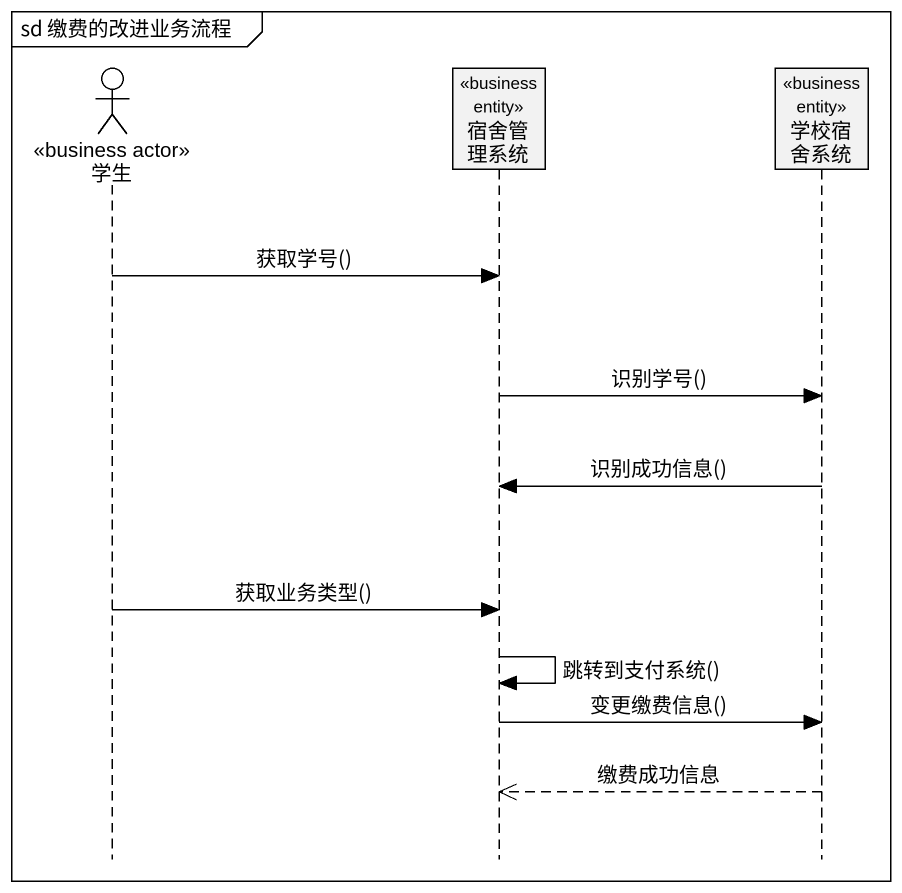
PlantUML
@startuml
mainframe sd 缴费的改进业务流程
hide footbox
actor 学生 <<business actor>>
participant 宿舍管理系统 <<business entity>>
participant 学校宿舍系统 <<business entity>>

学生 -> 宿舍管理系统 : 获取学号()
宿舍管理系统 -> 学校宿舍系统 : 识别学号()
学校宿舍系统 -> 宿舍管理系统 : 识别成功信息()
学生 -> 宿舍管理系统 : 获取业务类型()
宿舍管理系统 -> 宿舍管理系统 : 跳转到支付系统()
宿舍管理系统 -> 学校宿舍系统 : 变更缴费信息()
学校宿舍系统 -->> 宿舍管理系统 : 缴费成功信息
@enduml
